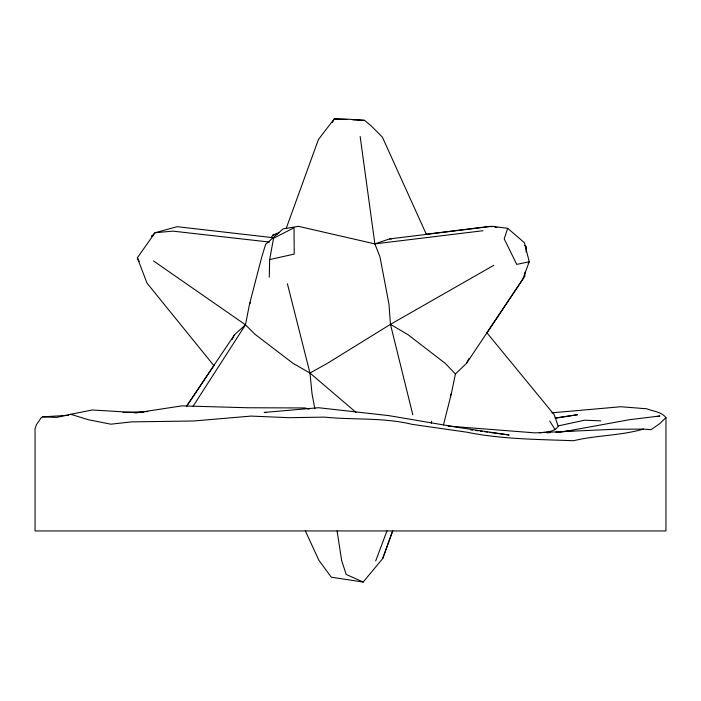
<?xml version="1.0" encoding="UTF-8"?>
<svg xmlns="http://www.w3.org/2000/svg" width="701" height="701" viewBox="0 0 701 701"><rect width="100%" height="100%" fill="white"/><g stroke="black" fill="none" stroke-linecap="round" stroke-linejoin="round"><path stroke-width="1.05" d="M269.272 277.132L269.666 259.572L273.556 238.244L294.017 227.772L294.21 254.104L269.666 259.572M525.04 272.076L524.821 276.325L486.582 333.404M526.074 251.913L526.355 246.603L524.663 245.411M431.308 423.264L431.623 421.257M193.108 406.212L245.481 324.808L249.486 304.313L261.657 257.355L265.6 244.412L283.108 228.894L298.433 226.335L374.869 243.887L483.007 230.725M443.453 424.894L451.356 393.708L455.413 373.983L466.551 363.311L522.788 279.068L529.237 261.762L524.409 242.704L507.673 228.316L492.12 226.3L389.572 238.91L374.869 243.887L379.968 256.803L388.985 304.225L390.457 324.344L412.819 414.826M507.673 228.316L504.194 238.857L516.742 264.4L529.237 261.762L528.186 263.471M382.72 558.513L392.674 530.937L382.72 558.513L363.188 582.058L331.319 577.23L318.894 560.292L305.373 530.937M286.113 228.701L318.42 139.525L334.184 118.942L346.329 119.1L364.555 120.344L371.162 125.838L382.395 137.159L426.304 234.222M375.692 560.966L386.952 530.937M332.362 122.701L334.184 118.942L347.197 119.547M232.11 339.529L234.493 334.771L245.481 324.808L254.962 334.254L292.965 363.302L309.965 373.028L356.02 412.372M450.384 395.662L451.356 393.708M466.551 363.311L468.934 358.57M249.486 304.313L250.467 302.368M186.86 406.045L213.971 365.493M271.112 237.779L272.926 235.072L278.919 232.653M186.431 406.335L234.493 334.771M213.866 365.598L146.982 283.081L137.335 257.819L155.052 232.741L177.213 226.695L273.802 237.77M551.775 412.836L620.744 406.746L646.734 408.779C653.166 411.452 661.201 411.583 665.95 417.559L659.886 423.553L651.054 429.678L643.378 429.091L614.225 429.275L534.845 432.868L448.237 426.094M68.689 415.299L42.516 416.858L41.114 417.805L36.268 425.008L35.05 428.732L35.05 530.937L665.95 530.937L665.95 417.559M539.533 432.903C545.825 431.825 554.491 432.421 558.233 426.252L554.211 414.738L486.424 332.213M493.837 265.267L390.457 324.344L327.411 363.328L309.965 373.028L312.033 393.839L314.845 408.692M643.378 429.091C620.744 435.75 596.49 435.155 573.558 440.727C537.895 439.343 501.82 439.325 466.726 432.175L412.039 424.342C383.324 417.305 353.654 420.074 324.545 417.13L288.961 417.691L251.133 416.087L193.634 420.994L131.245 421.888L110.898 424.193L88.212 419.706L70.74 414.273L56.711 417.419L42.516 416.858M153.58 235.597L151.521 236.246L155.052 232.741L172.858 231.128L269.473 242.064M272.926 235.072L277.018 234.134M558.127 425.919L584.652 420.197L600.766 420.872M656.793 416.639L659.965 415.973L629.148 419.75L564.585 431.553L558.084 432.193M70.74 414.273L92.304 409.98L137.256 412.696L181.866 405.879L247.471 407.754L305.084 407.956L309.15 409.165M555.56 418.173L577.615 414.694L555.017 418.041M425.936 234.274L489.771 226.362L491.813 226.703M573.26 430.528L555.849 432.193M547.113 432.832L550.39 432.596M140.489 412.512L143.723 412.319M123.017 412.521L147.885 411.513M133.996 412.766L137.256 412.696M389.572 238.91L391.719 238.91M266.362 412.468L264.207 412.433L318.517 407.719L388.599 415.588L458.323 427.444L509.119 435.006L489.85 432.421M352.621 119.792L364.555 120.344M470.573 429.827L472.719 430.116M475.926 430.545L478.073 430.835M480.211 431.124L482.349 431.413M484.496 431.702L487.703 432.131M494.862 227.22L496.904 227.562M363.188 582.058L346.206 574.434L341.641 560.607L337.111 530.937M390.457 324.344L407.991 334.692L445.363 363.469L455.413 373.983M153.519 260.956L245.481 324.808M549.707 421.003L555.043 429.538M137.335 257.819L139.21 261.307M287.419 283.817L309.965 373.028M360.156 136.502L374.869 243.887"/></g></svg>
